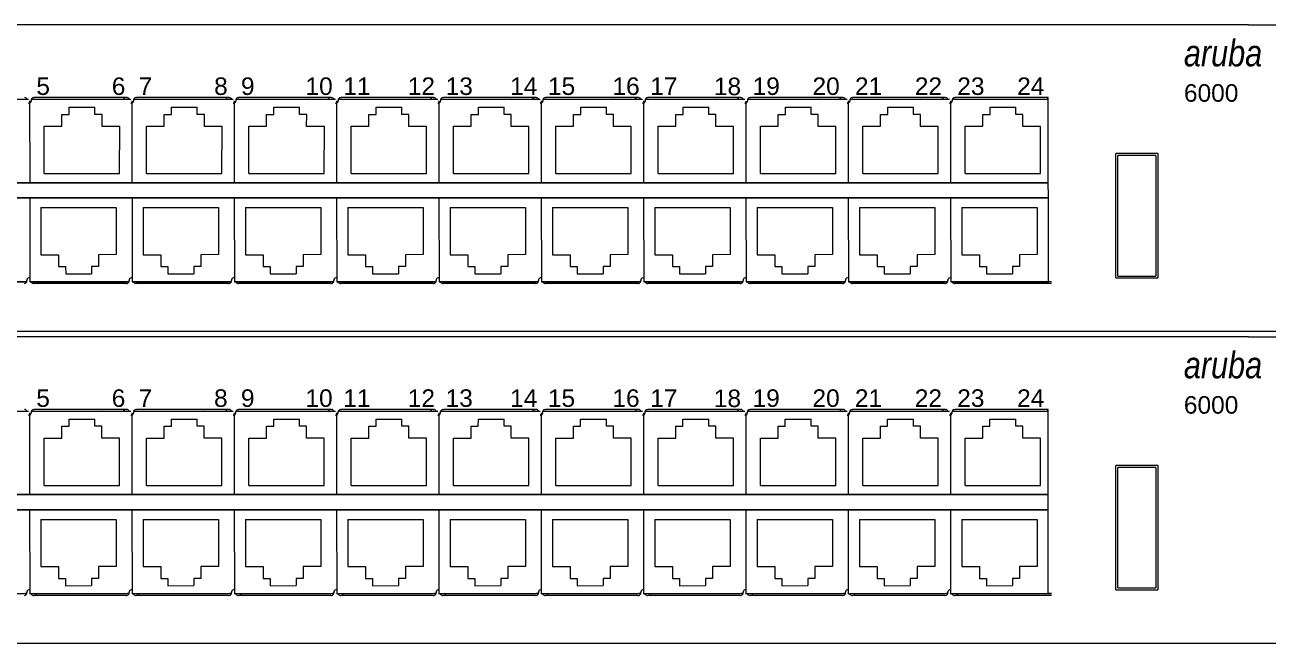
# Model space of a CAD drawing. Header units: millimetres. Extents: x 11355 to 11505, y 8083 to 8171.
# Drawn here: x 11494.11 to 11501.09, y 8148.39 to 8151.86 of the extents above; entities that cross this region are included whole.
import ezdxf

# ---------------------------------------------------------------- set-up
doc = ezdxf.new("R2010")
doc.units = ezdxf.units.MM
doc.layers.add('Servidor - Dell Power Edge R730', color=7, linetype='Continuous')
doc.layers.add('SW - Aruba Serie 6000', color=7, linetype='Continuous')
doc.styles.get("Standard").update_dxf_attribs({"font": 'arial.ttf'})

# ---------------------------------------------------------------- blocks, each defined once
blk = doc.blocks.new('SW - Aruba Serie 6000')
at = {"layer": 'SW - Aruba Serie 6000', "color": 7, "linetype": 'Continuous', "lineweight": 0}
for p, q in [((2358.331778063756, 1418.398778942278), (2340.984596641257, 1418.398778942278)), ((2358.331778063756, 1418.398778942278), (2359.099532405264, 1418.398778942278)), ((2350.933122151759, 1417.981270908713), (2351.481460816249, 1417.98067541189)), ((2351.487471428575, 1417.972294919949), (2351.487881766313, 1417.512293197075)), ((2351.495785793679, 1417.974480865267), (2351.495785793679, 1417.970543694267)), ((2351.497180561877, 1417.981270908713), (2351.507616638291, 1417.981270908713)), ((2351.507616638291, 1417.981270908713), (2352.055955302781, 1417.98067541189)), ((2351.510058948623, 1417.990229549267), (2351.513674635657, 1417.990229549267)), ((2352.030910110369, 1417.990229549267), (2351.513674635657, 1417.990229549267)), ((2351.894375574163, 1417.981270908713), (2351.89406799038, 1417.980851221812)), ((2351.894375574163, 1417.981270908713), (2352.022516974134, 1417.981270908713)), ((2352.030910110369, 1417.990229549267), (2352.031076502405, 1417.990229549267)), ((2352.031076502405, 1417.990229549267), (2352.03459739285, 1417.990229549267)), ((2352.061965915099, 1417.972294919949), (2352.062376252837, 1417.512293197075)), ((2352.070280280211, 1417.974480865267), (2352.070280280211, 1417.970543694267)), ((2352.071675048401, 1417.981270908713), (2352.082111124815, 1417.981270908713)), ((2352.082111124815, 1417.981270908713), (2352.630449789304, 1417.98067541189)), ((2352.084553435155, 1417.990229549267), (2352.088169122181, 1417.990229549267)), ((2352.605404596893, 1417.990229549267), (2352.088169122181, 1417.990229549267)), ((2352.468870060695, 1417.981270908713), (2352.468562476912, 1417.980851221812)), ((2352.468870060695, 1417.981270908713), (2352.597011460666, 1417.981270908713)), ((2352.605404596893, 1417.990229549267), (2352.605570988928, 1417.990229549267)), ((2352.605570988928, 1417.990229549267), (2352.609091879374, 1417.990229549267)), ((2352.636460401631, 1417.972294919949), (2352.636870739368, 1417.512293197075)), ((2352.644774766734, 1417.974480865267), (2352.644774766734, 1417.970543694267)), ((2352.646169534932, 1417.981270908713), (2352.656605611347, 1417.981270908713)), ((2352.656605611347, 1417.981270908713), (2353.204944275836, 1417.98067541189)), ((2352.659047921678, 1417.990229549267), (2352.662663608713, 1417.990229549267)), ((2353.179899083425, 1417.990229549267), (2352.662663608713, 1417.990229549267)), ((2353.043364547219, 1417.981270908713), (2353.043056963436, 1417.980851221812)), ((2353.043364547219, 1417.981270908713), (2353.171505947189, 1417.981270908713)), ((2353.179899083425, 1417.990229549267), (2353.18006547546, 1417.990229549267)), ((2353.18006547546, 1417.990229549267), (2353.183586365898, 1417.990229549267)), ((2353.210954888154, 1417.972294919949), (2353.211365225892, 1417.512293197075)), ((2353.219269253266, 1417.974480865267), (2353.219269253266, 1417.970543694267)), ((2353.220664021456, 1417.981270908713), (2353.23110009787, 1417.981270908713)), ((2353.23110009787, 1417.981270908713), (2353.77943876236, 1417.98067541189)), ((2353.23354240821, 1417.990229549267), (2353.237158095237, 1417.990229549267)), ((2353.754393569948, 1417.990229549267), (2353.237158095237, 1417.990229549267)), ((2353.617859033743, 1417.981270908713), (2353.617551449967, 1417.980851221812)), ((2353.617859033743, 1417.981270908713), (2353.746000433721, 1417.981270908713)), ((2353.754393569948, 1417.990229549267), (2353.754559961984, 1417.990229549267)), ((2353.754559961984, 1417.990229549267), (2353.758080852429, 1417.990229549267)), ((2353.785449374673, 1417.972294919949), (2353.785859712417, 1417.512293197075)), ((2353.79376373979, 1417.974480865267), (2353.79376373979, 1417.970543694267)), ((2353.79515850798, 1417.981270908713), (2353.805594584402, 1417.981270908713)), ((2353.805594584402, 1417.981270908713), (2354.353933248892, 1417.98067541189)), ((2353.808036894734, 1417.990229549267), (2353.811652581761, 1417.990229549267)), ((2354.32888805648, 1417.990229549267), (2353.811652581761, 1417.990229549267)), ((2354.192353520275, 1417.981270908713), (2354.192045936491, 1417.980851221812)), ((2354.192353520275, 1417.981270908713), (2354.320494920245, 1417.981270908713)), ((2354.32888805648, 1417.990229549267), (2354.329054448516, 1417.990229549267)), ((2354.329054448516, 1417.990229549267), (2354.332575338953, 1417.990229549267)), ((2354.35994386121, 1417.972294919949), (2354.360354198947, 1417.512293197075)), ((2354.368258226322, 1417.974480865267), (2354.368258226322, 1417.970543694267)), ((2354.369652994511, 1417.981270908713), (2354.380089070926, 1417.981270908713)), ((2354.380089070926, 1417.981270908713), (2354.928427735415, 1417.98067541189)), ((2354.382531381266, 1417.990229549267), (2354.386147068292, 1417.990229549267)), ((2354.903382543004, 1417.990229549267), (2354.386147068292, 1417.990229549267)), ((2354.766848006798, 1417.981270908713), (2354.766540423023, 1417.980851221812)), ((2354.766848006798, 1417.981270908713), (2354.894989406777, 1417.981270908713)), ((2354.903382543004, 1417.990229549267), (2354.903548935039, 1417.990229549267)), ((2354.903548935039, 1417.990229549267), (2354.907069825485, 1417.990229549267)), ((2354.934438347729, 1417.972294919949), (2354.934848685472, 1417.512293197075)), ((2354.942752712846, 1417.974480865267), (2354.942752712846, 1417.970543694267)), ((2354.944147481036, 1417.981270908713), (2354.954583557457, 1417.981270908713)), ((2354.954583557457, 1417.981270908713), (2355.50292222194, 1417.98067541189)), ((2354.95702586779, 1417.990229549267), (2354.960641554816, 1417.990229549267)), ((2355.477877029527, 1417.990229549267), (2354.960641554816, 1417.990229549267)), ((2355.34134249333, 1417.981270908713), (2355.341034909547, 1417.980851221812)), ((2355.34134249333, 1417.981270908713), (2355.469483893301, 1417.981270908713)), ((2355.477877029527, 1417.990229549267), (2355.478043421571, 1417.990229549267)), ((2355.478043421571, 1417.990229549267), (2355.481564312009, 1417.990229549267)), ((2355.508933890937, 1417.971110357353), (2355.509343172003, 1417.512293197075)), ((2355.517247199369, 1417.974480865267), (2355.517247199369, 1417.970543694267)), ((2355.518641967567, 1417.981270908713), (2355.529078043981, 1417.981270908713)), ((2355.529078043981, 1417.981270908713), (2356.077416708471, 1417.98067541189)), ((2355.531520354321, 1417.990229549267), (2355.535136041348, 1417.990229549267)), ((2356.052371516059, 1417.990229549267), (2355.535136041348, 1417.990229549267)), ((2355.915836979854, 1417.981270908713), (2355.915529396071, 1417.980851221812)), ((2355.915836979854, 1417.981270908713), (2356.043978379824, 1417.981270908713)), ((2356.052371516059, 1417.990229549267), (2356.052537908095, 1417.990229549267)), ((2356.052537908095, 1417.990229549267), (2356.056058798541, 1417.990229549267)), ((2356.083427320784, 1417.972294919949), (2356.083837658528, 1417.512293197075)), ((2356.091741685901, 1417.974480865267), (2356.091741685901, 1417.970543694267)), ((2356.093136454091, 1417.981270908713), (2356.103572530505, 1417.981270908713)), ((2356.103572530505, 1417.981270908713), (2356.651911194995, 1417.98067541189)), ((2356.106014840845, 1417.990229549267), (2356.109630527872, 1417.990229549267)), ((2356.626866002583, 1417.990229549267), (2356.109630527872, 1417.990229549267)), ((2356.490331466386, 1417.981270908713), (2356.490023882603, 1417.980851221812)), ((2356.490331466386, 1417.981270908713), (2356.618472866356, 1417.981270908713)), ((2356.626866002583, 1417.990229549267), (2356.627032394619, 1417.990229549267)), ((2356.627032394619, 1417.990229549267), (2356.630553285064, 1417.990229549267)), ((2356.657921807321, 1417.972294919949), (2356.658332145058, 1417.512293197075)), ((2356.666236172425, 1417.974480865267), (2356.666236172425, 1417.970543694267)), ((2356.667630940623, 1417.981270908713), (2356.678067017037, 1417.981270908713)), ((2356.678067017037, 1417.981270908713), (2357.206253507798, 1417.980697297189)), ((2356.680509327369, 1417.990229549267), (2356.684125014403, 1417.990229549267)), ((2357.206245004694, 1417.990229549267), (2356.684125014403, 1417.990229549267)), ((2357.202307153597, 1417.990229549267), (2357.202307153597, 1417.980701582935)), ((2357.207167387511, 1416.956208921705), (2357.206245004694, 1417.990229549267)), ((2351.485080927474, 1417.958732181267), (2351.481441242115, 1417.958732181267)), ((2351.66926716929, 1417.829081109992), (2351.669326945121, 1417.896091727954)), ((2351.669326945121, 1417.896091727954), (2351.70920255244, 1417.896048422963)), ((2351.70920255244, 1417.896048422963), (2351.709238235304, 1417.936050060952)), ((2351.709238235304, 1417.936050060952), (2351.854253419307, 1417.935892574191)), ((2351.854217736435, 1417.895890936202), (2351.854253419307, 1417.935892574191)), ((2351.894093343746, 1417.895847631218), (2351.854217736435, 1417.895890936202)), ((2351.894033567915, 1417.828837013257), (2351.894093343746, 1417.895847631218)), ((2352.059575413999, 1417.958732181267), (2352.055935728647, 1417.958732181267)), ((2352.243761655822, 1417.829081109992), (2352.243821431653, 1417.896091727954)), ((2352.243821431653, 1417.896091727954), (2352.283697038964, 1417.896048422963)), ((2352.283697038964, 1417.896048422963), (2352.283732721836, 1417.936050060952)), ((2352.283732721836, 1417.936050060952), (2352.428747905831, 1417.935892574191)), ((2352.428712222959, 1417.895890936202), (2352.428747905831, 1417.935892574191)), ((2352.468587830269, 1417.895847631218), (2352.428712222959, 1417.895890936202)), ((2352.468528054439, 1417.828837013257), (2352.468587830269, 1417.895847631218)), ((2352.63406990053, 1417.958732181267), (2352.630430215171, 1417.958732181267)), ((2352.818256142346, 1417.829081109992), (2352.818315918177, 1417.896091727954)), ((2352.818315918177, 1417.896091727954), (2352.858191525495, 1417.896048422963)), ((2352.858191525495, 1417.896048422963), (2352.858227208359, 1417.936050060952)), ((2352.858227208359, 1417.936050060952), (2353.003242392355, 1417.935892574191)), ((2353.00320670949, 1417.895890936202), (2353.003242392355, 1417.935892574191)), ((2353.043082316801, 1417.895847631218), (2353.00320670949, 1417.895890936202)), ((2353.04302254097, 1417.828837013257), (2353.043082316801, 1417.895847631218)), ((2353.208564387054, 1417.958732181267), (2353.204924701702, 1417.958732181267)), ((2353.392750628877, 1417.829081109992), (2353.392810404709, 1417.896091727954)), ((2353.392810404709, 1417.896091727954), (2353.432686012019, 1417.896048422963)), ((2353.432686012019, 1417.896048422963), (2353.432721694891, 1417.936050060952)), ((2353.432721694891, 1417.936050060952), (2353.577736878886, 1417.935892574191)), ((2353.577701196014, 1417.895890936202), (2353.577736878886, 1417.935892574191)), ((2353.617576803325, 1417.895847631218), (2353.577701196014, 1417.895890936202)), ((2353.617517027494, 1417.828837013257), (2353.617576803325, 1417.895847631218)), ((2353.783058873586, 1417.958732181267), (2353.779419188226, 1417.958732181267)), ((2353.967245115402, 1417.829081109992), (2353.967304891232, 1417.896091727954)), ((2353.967304891232, 1417.896091727954), (2354.007180498543, 1417.896048422963)), ((2354.007180498543, 1417.896048422963), (2354.007216181415, 1417.936050060952)), ((2354.007216181415, 1417.936050060952), (2354.15223136541, 1417.935892574191)), ((2354.152195682546, 1417.895890936202), (2354.15223136541, 1417.935892574191)), ((2354.192071289857, 1417.895847631218), (2354.152195682546, 1417.895890936202)), ((2354.192011514026, 1417.828837013257), (2354.192071289857, 1417.895847631218)), ((2354.35755336011, 1417.958732181267), (2354.35391367475, 1417.958732181267)), ((2354.541739601933, 1417.829081109992), (2354.541799377764, 1417.896091727954)), ((2354.541799377764, 1417.896091727954), (2354.581674985075, 1417.896048422963)), ((2354.581674985075, 1417.896048422963), (2354.581710667947, 1417.936050060952)), ((2354.581710667947, 1417.936050060952), (2354.726725851942, 1417.935892574191)), ((2354.72669016907, 1417.895890936202), (2354.726725851942, 1417.935892574191)), ((2354.766565776381, 1417.895847631218), (2354.72669016907, 1417.895890936202)), ((2354.76650600055, 1417.828837013257), (2354.766565776381, 1417.895847631218)), ((2354.932047846633, 1417.958732181267), (2354.928408161282, 1417.958732181267)), ((2355.116234088457, 1417.829081109992), (2355.116293864288, 1417.896091727954)), ((2355.116293864288, 1417.896091727954), (2355.156169471598, 1417.896048422963)), ((2355.156169471598, 1417.896048422963), (2355.156205154471, 1417.936050060952)), ((2355.156205154471, 1417.936050060952), (2355.301220338466, 1417.935892574191)), ((2355.301184655601, 1417.895890936202), (2355.301220338466, 1417.935892574191)), ((2355.341060262912, 1417.895847631218), (2355.301184655601, 1417.895890936202)), ((2355.341000487081, 1417.828837013257), (2355.341060262912, 1417.895847631218)), ((2355.506542333165, 1417.958732181267), (2355.502902647806, 1417.958732181267)), ((2355.690728574981, 1417.829081109992), (2355.69078835082, 1417.896091727954)), ((2355.69078835082, 1417.896091727954), (2355.73066395813, 1417.896048422963)), ((2355.73066395813, 1417.896048422963), (2355.730699641003, 1417.936050060952)), ((2355.730699641003, 1417.936050060952), (2355.875714824997, 1417.935892574191)), ((2355.875679142126, 1417.895890936202), (2355.875714824997, 1417.935892574191)), ((2355.915554749436, 1417.895847631218), (2355.875679142126, 1417.895890936202)), ((2355.915494973605, 1417.828837013257), (2355.915554749436, 1417.895847631218)), ((2356.081036819689, 1417.958732181267), (2356.077397134337, 1417.958732181267)), ((2356.265223061512, 1417.829081109992), (2356.265282837343, 1417.896091727954)), ((2356.265282837343, 1417.896091727954), (2356.305158444654, 1417.896048422963)), ((2356.305158444654, 1417.896048422963), (2356.305194127526, 1417.936050060952)), ((2356.305194127526, 1417.936050060952), (2356.450209311522, 1417.935892574191)), ((2356.450173628649, 1417.895890936202), (2356.450209311522, 1417.935892574191)), ((2356.490049235968, 1417.895847631218), (2356.450173628649, 1417.895890936202)), ((2356.489989460137, 1417.828837013257), (2356.490049235968, 1417.895847631218)), ((2356.65553130622, 1417.958732181267), (2356.651891620861, 1417.958732181267)), ((2356.839717548036, 1417.829081109992), (2356.839777323867, 1417.896091727954)), ((2356.839777323867, 1417.896091727954), (2356.879652931186, 1417.896048422963)), ((2356.879652931186, 1417.896048422963), (2356.87968861405, 1417.936050060952)), ((2356.87968861405, 1417.936050060952), (2357.024703798053, 1417.935892574191)), ((2357.024668115181, 1417.895890936202), (2357.024703798053, 1417.935892574191)), ((2357.064543722492, 1417.895847631218), (2357.024668115181, 1417.895890936202)), ((2357.064483946661, 1417.828837013257), (2357.064543722492, 1417.895847631218)), ((2351.56977886716, 1417.564178046099), (2351.570015266168, 1417.829188897741)), ((2351.570015266168, 1417.829188897741), (2351.66926716929, 1417.829081109992)), ((2351.993285471037, 1417.828729225499), (2351.894033567915, 1417.828837013257)), ((2351.993049072023, 1417.563718373857), (2351.993285471037, 1417.828729225499)), ((2352.144273353684, 1417.564178046099), (2352.144509752699, 1417.829188897741)), ((2352.144509752699, 1417.829188897741), (2352.243761655822, 1417.829081109992)), ((2352.567779957561, 1417.828729225499), (2352.468528054439, 1417.828837013257)), ((2352.567543558546, 1417.563718373857), (2352.567779957561, 1417.828729225499)), ((2352.718767840208, 1417.564178046099), (2352.719004239223, 1417.829188897741)), ((2352.719004239223, 1417.829188897741), (2352.818256142346, 1417.829081109992)), ((2353.142274444093, 1417.828729225499), (2353.04302254097, 1417.828837013257)), ((2353.142038045078, 1417.563718373857), (2353.142274444093, 1417.828729225499)), ((2353.29326232674, 1417.564178046099), (2353.293498725755, 1417.829188897741)), ((2353.293498725755, 1417.829188897741), (2353.392750628877, 1417.829081109992)), ((2353.716768930617, 1417.828729225499), (2353.617517027494, 1417.828837013257)), ((2353.716532531602, 1417.563718373857), (2353.716768930617, 1417.828729225499)), ((2353.867756813263, 1417.564178046099), (2353.867993212279, 1417.829188897741)), ((2353.867993212279, 1417.829188897741), (2353.967245115402, 1417.829081109992)), ((2354.291263417148, 1417.828729225499), (2354.192011514026, 1417.828837013257)), ((2354.291027018133, 1417.563718373857), (2354.291263417148, 1417.828729225499)), ((2354.442251299795, 1417.564178046099), (2354.44248769881, 1417.829188897741)), ((2354.44248769881, 1417.829188897741), (2354.541739601933, 1417.829081109992)), ((2354.865757903672, 1417.828729225499), (2354.76650600055, 1417.828837013257)), ((2354.865521504657, 1417.563718373857), (2354.865757903672, 1417.828729225499)), ((2355.016745786319, 1417.564178046099), (2355.016982185334, 1417.829188897741)), ((2355.016982185334, 1417.829188897741), (2355.116234088457, 1417.829081109992)), ((2355.440252390204, 1417.828729225499), (2355.341000487081, 1417.828837013257)), ((2355.440015991189, 1417.563718373857), (2355.440252390204, 1417.828729225499)), ((2355.591240272851, 1417.564178046099), (2355.591476671866, 1417.829188897741)), ((2355.591476671866, 1417.829188897741), (2355.690728574981, 1417.829081109992)), ((2356.014746876728, 1417.828729225499), (2355.915494973605, 1417.828837013257)), ((2356.014510477713, 1417.563718373857), (2356.014746876728, 1417.828729225499)), ((2356.165734759375, 1417.564178046099), (2356.16597115839, 1417.829188897741)), ((2356.16597115839, 1417.829188897741), (2356.265223061512, 1417.829081109992)), ((2356.589241363252, 1417.828729225499), (2356.489989460137, 1417.828837013257)), ((2356.589004964244, 1417.563718373857), (2356.589241363252, 1417.828729225499)), ((2356.740229245906, 1417.564178046099), (2356.740465644913, 1417.829188897741)), ((2356.740465644913, 1417.829188897741), (2356.839717548036, 1417.829081109992)), ((2357.163735849783, 1417.828729225499), (2357.064483946661, 1417.828837013257)), ((2357.163499450769, 1417.563718373857), (2357.163735849783, 1417.828729225499)), ((2357.5860016936, 1416.977342193192), (2357.5860016936, 1417.675679011921)), ((2357.8222319536, 1417.675679011921), (2357.5860016936, 1417.675679011921)), ((2357.8222319536, 1417.675512619885), (2357.5860016936, 1417.675512619885)), ((2357.8104204406, 1417.664974145717), (2357.5978132066, 1417.664974145717)), ((2357.5978132066, 1416.988047059405), (2357.5978132066, 1417.664974145717)), ((2357.8104204406, 1417.664974145717), (2357.8104204406, 1416.988047059405)), ((2357.8222319536, 1417.675679011921), (2357.8222319536, 1416.977342193192)), ((2351.56977886716, 1417.564178046099), (2351.993049072023, 1417.563718373857)), ((2352.144273353684, 1417.564178046099), (2352.567543558546, 1417.563718373857)), ((2352.718767840208, 1417.564178046099), (2353.142038045078, 1417.563718373857)), ((2353.29326232674, 1417.564178046099), (2353.716532531602, 1417.563718373857)), ((2353.867756813263, 1417.564178046099), (2354.291027018133, 1417.563718373857)), ((2354.442251299795, 1417.564178046099), (2354.865521504657, 1417.563718373857)), ((2355.016745786319, 1417.564178046099), (2355.440015991189, 1417.563718373857)), ((2355.591240272851, 1417.564178046099), (2356.014510477713, 1417.563718373857)), ((2356.165734759375, 1417.564178046099), (2356.589004964244, 1417.563718373857)), ((2356.740229245906, 1417.564178046099), (2357.163499450769, 1417.563718373857)), ((2351.487957208276, 1417.427720344275), (2351.488378344275, 1416.955613424883)), ((2352.0624516948, 1417.427720344275), (2352.062872830799, 1416.955613424883)), ((2352.636946181331, 1417.427720344275), (2352.637367317331, 1416.955613424883)), ((2353.211440667855, 1417.427720344275), (2353.211861803854, 1416.955613424883)), ((2353.785935154381, 1417.427720344275), (2353.786356290386, 1416.955613424883)), ((2354.360429640911, 1417.427720344275), (2354.36085077691, 1416.955613424883)), ((2354.934924127437, 1417.427720344275), (2354.935345263442, 1416.955613424883)), ((2355.509418613966, 1417.427720344275), (2355.509839749966, 1416.955613424883)), ((2356.083913100492, 1417.427720344275), (2356.084334236497, 1416.955613424883)), ((2356.658407587022, 1417.427720344275), (2356.658828723021, 1416.955613424883)), ((2351.550540573145, 1417.372706287497), (2351.973810778007, 1417.373165959739)), ((2351.550540573145, 1417.372706287497), (2351.55077697216, 1417.107695435854)), ((2351.973810778007, 1417.373165959739), (2351.974047177022, 1417.108155108096)), ((2352.125035059669, 1417.372706287497), (2352.548305264539, 1417.373165959739)), ((2352.125035059669, 1417.372706287497), (2352.125271458684, 1417.107695435854)), ((2352.548305264539, 1417.373165959739), (2352.548541663546, 1417.108155108096)), ((2352.6995295462, 1417.372706287497), (2353.122799751062, 1417.373165959739)), ((2352.6995295462, 1417.372706287497), (2352.699765945208, 1417.107695435854)), ((2353.122799751062, 1417.373165959739), (2353.123036150077, 1417.108155108096)), ((2353.274024032724, 1417.372706287497), (2353.697294237586, 1417.373165959739)), ((2353.274024032724, 1417.372706287497), (2353.274260431739, 1417.107695435854)), ((2353.697294237586, 1417.373165959739), (2353.697530636601, 1417.108155108096)), ((2353.848518519248, 1417.372706287497), (2354.271788724118, 1417.373165959739)), ((2353.848518519248, 1417.372706287497), (2353.848754918263, 1417.107695435854)), ((2354.271788724118, 1417.373165959739), (2354.272025123133, 1417.108155108096)), ((2354.423013005779, 1417.372706287497), (2354.846283210642, 1417.373165959739)), ((2354.423013005779, 1417.372706287497), (2354.423249404795, 1417.107695435854)), ((2354.846283210642, 1417.373165959739), (2354.846519609657, 1417.108155108096)), ((2354.997507492304, 1417.372706287497), (2355.420777697173, 1417.373165959739)), ((2354.997507492304, 1417.372706287497), (2354.997743891318, 1417.107695435854)), ((2355.420777697173, 1417.373165959739), (2355.421014096189, 1417.108155108096)), ((2355.572001978835, 1417.372706287497), (2355.995272183697, 1417.373165959739)), ((2355.572001978835, 1417.372706287497), (2355.57223837785, 1417.107695435854)), ((2355.995272183697, 1417.373165959739), (2355.995508582712, 1417.108155108096)), ((2356.146496465359, 1417.372706287497), (2356.569766670229, 1417.373165959739)), ((2356.146496465359, 1417.372706287497), (2356.146732864374, 1417.107695435854)), ((2356.569766670229, 1417.373165959739), (2356.570003069244, 1417.108155108096)), ((2356.720990951891, 1417.372706287497), (2357.144261156753, 1417.373165959739)), ((2356.720990951891, 1417.372706287497), (2356.721227350906, 1417.107695435854)), ((2357.144261156753, 1417.373165959739), (2357.144497555768, 1417.108155108096)), ((2351.55077697216, 1417.107695435854), (2351.650028875275, 1417.107803223603)), ((2351.650028875275, 1417.107803223603), (2351.650088651113, 1417.040792605641)), ((2351.974047177022, 1417.108155108096), (2351.874795273899, 1417.108047320339)), ((2351.874795273899, 1417.108047320339), (2351.87485504973, 1417.041036702377)), ((2352.125271458684, 1417.107695435854), (2352.224523361806, 1417.107803223603)), ((2352.224523361806, 1417.107803223603), (2352.224583137637, 1417.040792605641)), ((2352.548541663546, 1417.108155108096), (2352.449289760431, 1417.108047320339)), ((2352.449289760431, 1417.108047320339), (2352.449349536262, 1417.041036702377)), ((2352.699765945208, 1417.107695435854), (2352.79901784833, 1417.107803223603)), ((2352.79901784833, 1417.107803223603), (2352.799077624161, 1417.040792605641)), ((2353.123036150077, 1417.108155108096), (2353.023784246955, 1417.108047320339)), ((2353.023784246955, 1417.108047320339), (2353.023844022785, 1417.041036702377)), ((2353.274260431739, 1417.107695435854), (2353.373512334862, 1417.107803223603)), ((2353.373512334862, 1417.107803223603), (2353.373572110693, 1417.040792605641)), ((2353.697530636601, 1417.108155108096), (2353.598278733478, 1417.108047320339)), ((2353.598278733478, 1417.108047320339), (2353.598338509317, 1417.041036702377)), ((2353.848754918263, 1417.107695435854), (2353.948006821386, 1417.107803223603)), ((2353.948006821386, 1417.107803223603), (2353.948066597217, 1417.040792605641)), ((2354.272025123133, 1417.108155108096), (2354.17277322001, 1417.108047320339)), ((2354.17277322001, 1417.108047320339), (2354.172832995841, 1417.041036702377)), ((2354.423249404795, 1417.107695435854), (2354.522501307918, 1417.107803223603)), ((2354.522501307918, 1417.107803223603), (2354.522561083748, 1417.040792605641)), ((2354.846519609657, 1417.108155108096), (2354.747267706534, 1417.108047320339)), ((2354.747267706534, 1417.108047320339), (2354.747327482365, 1417.041036702377)), ((2354.997743891318, 1417.107695435854), (2355.096995794441, 1417.107803223603)), ((2355.096995794441, 1417.107803223603), (2355.097055570272, 1417.040792605641)), ((2355.421014096189, 1417.108155108096), (2355.321762193066, 1417.108047320339)), ((2355.321762193066, 1417.108047320339), (2355.321821968897, 1417.041036702377)), ((2355.57223837785, 1417.107695435854), (2355.671490280973, 1417.107803223603)), ((2355.671490280973, 1417.107803223603), (2355.671550056804, 1417.040792605641)), ((2355.995508582712, 1417.108155108096), (2355.896256679589, 1417.108047320339)), ((2355.896256679589, 1417.108047320339), (2355.896316455421, 1417.041036702377)), ((2356.146732864374, 1417.107695435854), (2356.245984767497, 1417.107803223603)), ((2356.245984767497, 1417.107803223603), (2356.246044543328, 1417.040792605641)), ((2356.570003069244, 1417.108155108096), (2356.470751166121, 1417.108047320339)), ((2356.470751166121, 1417.108047320339), (2356.470810941952, 1417.041036702377)), ((2356.721227350906, 1417.107695435854), (2356.820479254029, 1417.107803223603)), ((2356.820479254029, 1417.107803223603), (2356.820539029859, 1417.040792605641)), ((2357.144497555768, 1417.108155108096), (2357.045245652645, 1417.108047320339)), ((2357.045245652645, 1417.108047320339), (2357.045305428476, 1417.041036702377)), ((2351.650088651113, 1417.040792605641), (2351.689964258424, 1417.040835910625)), ((2351.689964258424, 1417.040835910625), (2351.689999941289, 1417.000834272643)), ((2351.689999941289, 1417.000834272643), (2351.835015125292, 1417.000991759405)), ((2351.87485504973, 1417.041036702377), (2351.834979442419, 1417.040993397394)), ((2351.834979442419, 1417.040993397394), (2351.835015125292, 1417.000991759405)), ((2352.224583137637, 1417.040792605641), (2352.264458744948, 1417.040835910625)), ((2352.264458744948, 1417.040835910625), (2352.26449442782, 1417.000834272643)), ((2352.26449442782, 1417.000834272643), (2352.409509611815, 1417.000991759405)), ((2352.449349536262, 1417.041036702377), (2352.409473928943, 1417.040993397394)), ((2352.409473928943, 1417.040993397394), (2352.409509611815, 1417.000991759405)), ((2352.799077624161, 1417.040792605641), (2352.83895323148, 1417.040835910625)), ((2352.83895323148, 1417.040835910625), (2352.838988914344, 1417.000834272643)), ((2352.838988914344, 1417.000834272643), (2352.984004098347, 1417.000991759405)), ((2353.023844022785, 1417.041036702377), (2352.983968415475, 1417.040993397394)), ((2352.983968415475, 1417.040993397394), (2352.984004098347, 1417.000991759405)), ((2353.373572110693, 1417.040792605641), (2353.413447718004, 1417.040835910625)), ((2353.413447718004, 1417.040835910625), (2353.413483400876, 1417.000834272643)), ((2353.413483400876, 1417.000834272643), (2353.558498584871, 1417.000991759405)), ((2353.598338509317, 1417.041036702377), (2353.558462901999, 1417.040993397394)), ((2353.558462901999, 1417.040993397394), (2353.558498584871, 1417.000991759405)), ((2353.948066597217, 1417.040792605641), (2353.987942204535, 1417.040835910625)), ((2353.987942204535, 1417.040835910625), (2353.9879778874, 1417.000834272643)), ((2353.9879778874, 1417.000834272643), (2354.132993071403, 1417.000991759405)), ((2354.172832995841, 1417.041036702377), (2354.13295738853, 1417.040993397394)), ((2354.13295738853, 1417.040993397394), (2354.132993071403, 1417.000991759405)), ((2354.522561083748, 1417.040792605641), (2354.562436691059, 1417.040835910625)), ((2354.562436691059, 1417.040835910625), (2354.562472373931, 1417.000834272643)), ((2354.562472373931, 1417.000834272643), (2354.707487557926, 1417.000991759405)), ((2354.747327482365, 1417.041036702377), (2354.707451875054, 1417.040993397394)), ((2354.707451875054, 1417.040993397394), (2354.707487557926, 1417.000991759405)), ((2355.097055570272, 1417.040792605641), (2355.136931177583, 1417.040835910625)), ((2355.136931177583, 1417.040835910625), (2355.136966860455, 1417.000834272643)), ((2355.136966860455, 1417.000834272643), (2355.28198204445, 1417.000991759405)), ((2355.321821968897, 1417.041036702377), (2355.281946361586, 1417.040993397394)), ((2355.281946361586, 1417.040993397394), (2355.28198204445, 1417.000991759405)), ((2355.671550056804, 1417.040792605641), (2355.711425664115, 1417.040835910625)), ((2355.711425664115, 1417.040835910625), (2355.711461346987, 1417.000834272643)), ((2355.711461346987, 1417.000834272643), (2355.856476530982, 1417.000991759405)), ((2355.896316455421, 1417.041036702377), (2355.85644084811, 1417.040993397394)), ((2355.85644084811, 1417.040993397394), (2355.856476530982, 1417.000991759405)), ((2356.246044543328, 1417.040792605641), (2356.285920150639, 1417.040835910625)), ((2356.285920150639, 1417.040835910625), (2356.28595583351, 1417.000834272643)), ((2356.28595583351, 1417.000834272643), (2356.430971017506, 1417.000991759405)), ((2356.470810941952, 1417.041036702377), (2356.430935334642, 1417.040993397394)), ((2356.430935334642, 1417.040993397394), (2356.430971017506, 1417.000991759405)), ((2356.820539029859, 1417.040792605641), (2356.86041463717, 1417.040835910625)), ((2356.86041463717, 1417.040835910625), (2356.860450320042, 1417.000834272643)), ((2356.860450320042, 1417.000834272643), (2357.005465504038, 1417.000991759405)), ((2357.045305428476, 1417.041036702377), (2357.005429821165, 1417.040993397394)), ((2357.005429821165, 1417.040993397394), (2357.005465504038, 1417.000991759405)), ((2357.5978132066, 1416.988047059405), (2357.8104204406, 1416.988047059405)), ((2357.5978132066, 1416.987880667369), (2357.5978132066, 1416.988047059405)), ((2357.5978132066, 1416.987880667369), (2357.8104204406, 1416.987880667369)), ((2357.8104204406, 1416.987880667369), (2357.8104204406, 1416.988047059405)), ((2350.913883857751, 1416.955613424883), (2351.462222522233, 1416.956208921705)), ((2351.471614920539, 1416.956015240704), (2351.101619408403, 1416.955613424883)), ((2351.471691415142, 1416.956208921705), (2351.462222522233, 1416.956208921705)), ((2351.472841914329, 1416.966340639328), (2351.472841914329, 1416.962403468328)), ((2351.488358238938, 1416.978152152328), (2351.483546780541, 1416.978152152328)), ((2351.488378344275, 1416.955613424883), (2352.036717008765, 1416.956208921705)), ((2351.676113894926, 1416.955613424883), (2351.488378344275, 1416.955613424883)), ((2351.50852480169, 1416.946654784328), (2351.512140489433, 1416.946654784328)), ((2351.512306881469, 1416.946654784328), (2351.512140489433, 1416.946654784328)), ((2352.029542356188, 1416.946654784328), (2351.512306881469, 1416.946654784328)), ((2352.046109407071, 1416.956015240704), (2351.676113894926, 1416.955613424883)), ((2352.029542356188, 1416.946654784328), (2352.033063245917, 1416.946654784328)), ((2352.046185901665, 1416.956208921705), (2352.036717008765, 1416.956208921705)), ((2352.047336400861, 1416.966340639328), (2352.047336400861, 1416.962403468328)), ((2352.062852725462, 1416.978152152328), (2352.058041267065, 1416.978152152328)), ((2352.062872830799, 1416.955613424883), (2352.611211495289, 1416.956208921705)), ((2352.250608381458, 1416.955613424883), (2352.062872830799, 1416.955613424883)), ((2352.083019288221, 1416.946654784328), (2352.086634975964, 1416.946654784328)), ((2352.086801368001, 1416.946654784328), (2352.086634975964, 1416.946654784328)), ((2352.604036842712, 1416.946654784328), (2352.086801368001, 1416.946654784328)), ((2352.620603893595, 1416.956015240704), (2352.250608381458, 1416.955613424883)), ((2352.604036842712, 1416.946654784328), (2352.60755773244, 1416.946654784328)), ((2352.620680388197, 1416.956208921705), (2352.611211495289, 1416.956208921705)), ((2352.621830887385, 1416.966340639328), (2352.621830887385, 1416.962403468328)), ((2352.637347211994, 1416.978152152328), (2352.632535753597, 1416.978152152328)), ((2352.637367317331, 1416.955613424883), (2353.185705981821, 1416.956208921705)), ((2352.825102867982, 1416.955613424883), (2352.637367317331, 1416.955613424883)), ((2352.657513774745, 1416.946654784328), (2352.661129462489, 1416.946654784328)), ((2352.661295854524, 1416.946654784328), (2352.661129462489, 1416.946654784328)), ((2353.178531329235, 1416.946654784328), (2352.661295854524, 1416.946654784328)), ((2353.195098380127, 1416.956015240704), (2352.825102867982, 1416.955613424883)), ((2353.178531329235, 1416.946654784328), (2353.182052218972, 1416.946654784328)), ((2353.195174874721, 1416.956208921705), (2353.185705981821, 1416.956208921705)), ((2353.196325373916, 1416.966340639328), (2353.196325373916, 1416.962403468328)), ((2353.211841698518, 1416.978152152328), (2353.207030240121, 1416.978152152328)), ((2353.211861803854, 1416.955613424883), (2353.760200468344, 1416.956208921705)), ((2353.399597354513, 1416.955613424883), (2353.211861803854, 1416.955613424883)), ((2353.232008261277, 1416.946654784328), (2353.23562394902, 1416.946654784328)), ((2353.235790341056, 1416.946654784328), (2353.23562394902, 1416.946654784328)), ((2353.753025815767, 1416.946654784328), (2353.235790341056, 1416.946654784328)), ((2353.76959286665, 1416.956015240704), (2353.399597354513, 1416.955613424883)), ((2353.753025815767, 1416.946654784328), (2353.756546705496, 1416.946654784328)), ((2353.769669361253, 1416.956208921705), (2353.760200468344, 1416.956208921705)), ((2353.77081986044, 1416.966340639328), (2353.77081986044, 1416.962403468328)), ((2353.78633618505, 1416.978152152328), (2353.781524726652, 1416.978152152328)), ((2353.786356290386, 1416.955613424883), (2354.334694954876, 1416.956208921705)), ((2353.974091841038, 1416.955613424883), (2353.786356290386, 1416.955613424883)), ((2353.806502747801, 1416.946654784328), (2353.810118435544, 1416.946654784328)), ((2353.81028482758, 1416.946654784328), (2353.810118435544, 1416.946654784328)), ((2354.327520302291, 1416.946654784328), (2353.81028482758, 1416.946654784328)), ((2354.344087353182, 1416.956015240704), (2353.974091841038, 1416.955613424883)), ((2354.327520302291, 1416.946654784328), (2354.33104119202, 1416.946654784328)), ((2354.344163847777, 1416.956208921705), (2354.334694954876, 1416.956208921705)), ((2354.345314346972, 1416.966340639328), (2354.345314346972, 1416.962403468328)), ((2354.360830671573, 1416.978152152328), (2354.356019213176, 1416.978152152328)), ((2354.36085077691, 1416.955613424883), (2354.9091894414, 1416.956208921705)), ((2354.548586327561, 1416.955613424883), (2354.36085077691, 1416.955613424883)), ((2354.380997234332, 1416.946654784328), (2354.384612922076, 1416.946654784328)), ((2354.384779314111, 1416.946654784328), (2354.384612922076, 1416.946654784328)), ((2354.902014788823, 1416.946654784328), (2354.384779314111, 1416.946654784328)), ((2354.918581839706, 1416.956015240704), (2354.548586327561, 1416.955613424883)), ((2354.902014788823, 1416.946654784328), (2354.905535678552, 1416.946654784328)), ((2354.9186583343, 1416.956208921705), (2354.9091894414, 1416.956208921705)), ((2354.919808833496, 1416.966340639328), (2354.919808833496, 1416.962403468328)), ((2354.935325158097, 1416.978152152328), (2354.930513699708, 1416.978152152328)), ((2354.935345263442, 1416.955613424883), (2355.483683927931, 1416.956208921705)), ((2355.123080814093, 1416.955613424883), (2354.935345263442, 1416.955613424883)), ((2354.955491720857, 1416.946654784328), (2354.9591074086, 1416.946654784328)), ((2354.959273800635, 1416.946654784328), (2354.9591074086, 1416.946654784328)), ((2355.476509275346, 1416.946654784328), (2354.959273800635, 1416.946654784328)), ((2355.493076326238, 1416.956015240704), (2355.123080814093, 1416.955613424883)), ((2355.476509275346, 1416.946654784328), (2355.480030165075, 1416.946654784328)), ((2355.493152820832, 1416.956208921705), (2355.483683927931, 1416.956208921705)), ((2355.49430332002, 1416.966340639328), (2355.49430332002, 1416.962403468328)), ((2355.509819644629, 1416.978152152328), (2355.505008186232, 1416.978152152328)), ((2355.509839749966, 1416.955613424883), (2356.058178414456, 1416.956208921705)), ((2355.697575300617, 1416.955613424883), (2355.509839749966, 1416.955613424883)), ((2355.529986207388, 1416.946654784328), (2355.533601895131, 1416.946654784328)), ((2355.533768287167, 1416.946654784328), (2355.533601895131, 1416.946654784328)), ((2356.051003761878, 1416.946654784328), (2355.533768287167, 1416.946654784328)), ((2356.067570812761, 1416.956015240704), (2355.697575300617, 1416.955613424883)), ((2356.051003761878, 1416.946654784328), (2356.054524651607, 1416.946654784328)), ((2356.067647307356, 1416.956208921705), (2356.058178414456, 1416.956208921705)), ((2356.068797806551, 1416.966340639328), (2356.068797806551, 1416.962403468328)), ((2356.084314131152, 1416.978152152328), (2356.079502672756, 1416.978152152328)), ((2356.084334236497, 1416.955613424883), (2356.632672900987, 1416.956208921705)), ((2356.272069787149, 1416.955613424883), (2356.084334236497, 1416.955613424883)), ((2356.104480693912, 1416.946654784328), (2356.108096381655, 1416.946654784328)), ((2356.108262773691, 1416.946654784328), (2356.108096381655, 1416.946654784328)), ((2356.625498248402, 1416.946654784328), (2356.108262773691, 1416.946654784328)), ((2356.642065299293, 1416.956015240704), (2356.272069787149, 1416.955613424883)), ((2356.625498248402, 1416.946654784328), (2356.629019138131, 1416.946654784328)), ((2356.642141793888, 1416.956208921705), (2356.632672900987, 1416.956208921705)), ((2356.643292293075, 1416.966340639328), (2356.643292293075, 1416.962403468328)), ((2356.658808617684, 1416.978152152328), (2356.653997159287, 1416.978152152328)), ((2356.658828723021, 1416.955613424883), (2357.207167387511, 1416.956208921705)), ((2356.846564273672, 1416.955613424883), (2356.658828723021, 1416.955613424883)), ((2356.678975180444, 1416.946654784328), (2356.682590868179, 1416.946654784328)), ((2356.682757260222, 1416.946654784328), (2356.682590868179, 1416.946654784328)), ((2357.225684413832, 1416.946654784328), (2356.682757260222, 1416.946654784328)), ((2357.225684413832, 1416.956025150068), (2356.846564273672, 1416.955613424883)), ((2357.225684413832, 1416.956208921705), (2357.207167387511, 1416.956208921705)), ((2357.5860016936, 1416.977342193192), (2357.8222319536, 1416.977342193192)), ((2340.21719791155, 1416.678590827069), (2359.099523410511, 1416.678146564499))]:
    blk.add_line(p, q, dxfattribs=at)
at = {"layer": 'SW - Aruba Serie 6000'}
for p, q in [((2350.339137659403, 1417.512293197075), (2357.206671340753, 1417.512293197075)), ((2350.339137659403, 1417.427720344275), (2357.206746782716, 1417.427720344275))]:
    blk.add_line(p, q, dxfattribs=at)
at = {"layer": 'SW - Aruba Serie 6000', "color": 7, "linetype": 'Continuous', "lineweight": 0}
for centre, radius, start, end in [((2351.45970461562, 1417.975893840566), 0.01434124051038975, 19.51404685118907, 88.40855393999277), ((2351.484934754363, 1417.969740461885), 0.01088072775685358, 251.275636945497, 4.233515393231367), ((2351.510834847432, 1417.975184068403), 0.01506547422122924, 92.9521409372903, 182.675336700337), ((2352.009241122211, 1417.9758962814), 0.0143387777180601, 19.62218123356884, 88.41158047498723), ((2352.034199102143, 1417.975893840566), 0.01434124051039595, 19.51404685118907, 88.40855393999277), ((2352.059429240895, 1417.969740461885), 0.01088072775685581, 251.275636945497, 4.233515393231367), ((2352.085329333963, 1417.975184068403), 0.01506547422122231, 92.9521409372903, 182.675336700337), ((2352.583735608735, 1417.9758962814), 0.01433877771805152, 19.62218123356884, 88.41158047498723), ((2352.608693588675, 1417.975893840566), 0.01434124051039621, 19.51404685118907, 88.40855393999277), ((2352.633923727419, 1417.969740461885), 0.01088072775684768, 251.275636944871, 4.233515393231367), ((2352.659823820487, 1417.975184068403), 0.01506547422122219, 92.9521409372903, 182.675336700337), ((2353.158230095259, 1417.9758962814), 0.01433877771805876, 19.62218123387994, 88.41158047498723), ((2353.183188075199, 1417.975893840566), 0.0143412405103893, 19.51404685118907, 88.40855393999277), ((2353.208418213942, 1417.969740461885), 0.01088072775684629, 251.275636944871, 4.233515393231367), ((2353.234318307019, 1417.975184068403), 0.01506547422123081, 92.9521409372903, 182.675336700337), ((2353.732724581791, 1417.9758962814), 0.01433877771807019, 19.62218123387994, 88.41158047498723), ((2353.75768256173, 1417.975893840566), 0.01434124051037261, 19.51404685087721, 88.40855393999277), ((2353.782912700474, 1417.969740461885), 0.01088072775684945, 251.275636944871, 4.233515393231367), ((2353.808812793543, 1417.975184068403), 0.01506547422122913, 92.9521409372903, 182.675336700337), ((2354.307219068314, 1417.9758962814), 0.014338777718061, 19.62218123387994, 88.41158047498723), ((2354.332177048254, 1417.975893840566), 0.01434124051038777, 19.51404685118907, 88.40855393999277), ((2354.357407186998, 1417.969740461885), 0.01088072775684945, 251.275636944871, 4.233515393231367), ((2354.383307280074, 1417.975184068403), 0.01506547422122441, 92.9521409372903, 182.675336700337), ((2354.881713554846, 1417.9758962814), 0.01433877771806597, 19.62218123387994, 88.41158047498723), ((2354.906671534786, 1417.975893840566), 0.01434124051039377, 19.51404685118907, 88.40855393999277), ((2354.93190167353, 1417.969740461885), 0.01088072775685264, 251.275636944871, 4.233515393231367), ((2354.957801766598, 1417.975184068403), 0.01506547422122901, 92.9521409372903, 182.675336700337), ((2355.45620804137, 1417.9758962814), 0.01433877771807108, 19.62218123387994, 88.41158047498723), ((2355.48116602131, 1417.975893840566), 0.01434124051038927, 19.51404685118907, 88.40855393999277), ((2355.506396160054, 1417.969740461885), 0.01088072775684738, 251.275636944871, 4.233515393231367), ((2355.532296253122, 1417.975184068403), 0.0150654742212316, 92.9521409372903, 182.675336700337), ((2356.030702527901, 1417.9758962814), 0.0143387777180467, 19.62218123356884, 88.41158047498723), ((2356.055660507841, 1417.975893840566), 0.01434124051038927, 19.51404685118907, 88.40855393999277), ((2356.080890646585, 1417.969740461885), 0.01088072775685616, 251.275636945497, 4.233515393231367), ((2356.106790739654, 1417.975184068403), 0.01506547422122219, 92.9521409372903, 182.675336700337), ((2356.605197014425, 1417.9758962814), 0.01433877771806537, 19.62218123387994, 88.41158047498723), ((2356.630154994366, 1417.975893840566), 0.01434124051039002, 19.51404685118907, 88.40855393999277), ((2356.655385133109, 1417.969740461885), 0.01088072775684738, 251.275636944871, 4.233515393231367), ((2356.681285226178, 1417.975184068403), 0.01506547422122219, 92.9521409372903, 182.675336700337), ((2351.457792860576, 1416.961700265193), 0.01506547422122899, 272.9521409372903, 2.675336700336984), ((2351.483622315143, 1416.967171744778), 0.01081239001984274, 64.01645525484263, 184.4084472949053), ((2351.508905093974, 1416.960937374781), 0.01428765243831493, 201.8776571322907, 268.4747867885524), ((2351.533863899436, 1416.960937374781), 0.01428765243832604, 201.8776571322907, 268.4747867885524), ((2352.032287347108, 1416.961700265193), 0.01506547422122675, 272.9521409372903, 2.675336700336984), ((2352.058116801667, 1416.967171744778), 0.01081239001984024, 64.01645525484263, 184.4084472949053), ((2352.083399580506, 1416.960937374781), 0.01428765243832604, 201.8776571322907, 268.4747867885524), ((2352.108358385968, 1416.960937374781), 0.0142876524383306, 201.8776571322907, 268.4747867885524), ((2352.606781833632, 1416.961700265193), 0.01506547422122888, 272.9521409372903, 2.675336700336984), ((2352.632611288199, 1416.967171744778), 0.01081239001984177, 64.01645525484263, 184.4084472949053), ((2352.657894067029, 1416.960937374781), 0.0142876524383351, 201.8776571322907, 268.4747867885524), ((2352.682852872492, 1416.960937374781), 0.0142876524383328, 201.8776571322907, 268.4747867885524), ((2353.181276320164, 1416.961700265193), 0.01506547422122787, 272.9521409372903, 2.675336700336984), ((2353.207105774723, 1416.967171744778), 0.01081239001984285, 64.01645525484263, 184.4084472949053), ((2353.232388553553, 1416.960937374781), 0.01428765243832601, 201.8776571322907, 268.4747867885524), ((2353.257347359016, 1416.960937374781), 0.01428765243833048, 201.8776571322907, 268.4747867885524), ((2353.755770806687, 1416.961700265193), 0.01506547422122675, 272.9521409372903, 2.675336700336984), ((2353.781600261254, 1416.967171744778), 0.01081239001984024, 64.01645525484263, 184.4084472949053), ((2353.806883040085, 1416.960937374781), 0.01428765243832601, 201.8776571322907, 268.4747867885524), ((2353.831841845547, 1416.960937374781), 0.01428765243833407, 201.8776571322907, 268.4747867885524), ((2354.330265293211, 1416.961700265193), 0.01506547422123, 272.9521409372903, 2.675336700336984), ((2354.356094747778, 1416.967171744778), 0.01081239001984024, 64.01645525484263, 184.4084472949053), ((2354.381377526609, 1416.960937374781), 0.0142876524383328, 201.8776571322907, 268.4747867885524), ((2354.406336332071, 1416.960937374781), 0.01428765243833283, 201.8776571322907, 268.4747867885524), ((2354.904759779743, 1416.961700265193), 0.01506547422123, 272.9521409372903, 2.675336700336984), ((2354.93058923431, 1416.967171744778), 0.01081239001984024, 64.01645525484263, 184.4084472949053), ((2354.95587201314, 1416.960937374781), 0.01428765243831327, 201.8776571322907, 268.4747867885524), ((2354.980830818603, 1416.960937374781), 0.01428765243833057, 201.8776571322907, 268.4747867885524), ((2355.479254266267, 1416.961700265193), 0.01506547422122455, 272.9521409372903, 2.675336700336984), ((2355.505083720834, 1416.967171744778), 0.01081239001984173, 64.01645525484263, 184.4084472949053), ((2355.530366499664, 1416.960937374781), 0.01428765243832374, 201.8776571322907, 268.4747867885524), ((2355.555325305127, 1416.960937374781), 0.0142876524383374, 201.8776571322907, 268.4747867885524), ((2356.053748752799, 1416.961700265193), 0.01506547422123, 272.9521409372903, 2.675336700336984), ((2356.079578207366, 1416.967171744778), 0.01081239001984177, 64.01645525484263, 184.4084472949053), ((2356.104860986196, 1416.960937374781), 0.01428765243832374, 201.8776571322907, 268.4747867885524), ((2356.129819791659, 1416.960937374781), 0.01428765243833303, 201.8776571322907, 268.4747867885524), ((2356.628243239322, 1416.961700265193), 0.01506547422123112, 272.9521409372903, 2.675336700336984), ((2356.654072693889, 1416.967171744778), 0.01081239001984476, 64.01645525484263, 184.4084472949053), ((2356.67935547272, 1416.960937374781), 0.01428765243832374, 201.8776571322907, 268.4747867885524), ((2356.704314278182, 1416.960937374781), 0.01428765243832846, 201.8776571322907, 268.4747867885524)]:
    blk.add_arc(centre, radius, start, end, dxfattribs=at)
at = {"layer": 'SW - Aruba Serie 6000', "char_height": 0.098429275, "attachment_point": 1}
for s, width, insert in [('{\\fArial Narrow|b0|i1|c0|p34;\\H1.52394x;aruba} \\P6000', 0.402186390887259, (2357.968384432083, 1418.315462453313)), ('6', 0.2858548904921961, (2351.948896805729, 1418.103533953282)), ('8', 0.2858548904921961, (2352.523391292253, 1418.103533953282)), ('9', 0.2858548904921961, (2352.674312028691, 1418.103533953282)), ('10', 0.2858548904921961, (2353.036370153473, 1418.103533953282)), ('12', 0.2858548904921961, (2353.610864640001, 1418.103533953282)), ('13', 0.2858548904921961, (2353.823301001746, 1418.103533953282)), ('16', 0.2858548904921961, (2354.759853613057, 1418.103533953282)), ('19', 0.2858548904921961, (2355.546784461329, 1418.103533953282)), ('20', 0.2858548904921961, (2355.88302129535, 1418.103533953282)), ('21', 0.2858548904921961, (2356.121278947857, 1418.103533953282)), ('22', 0.2858548904921961, (2356.457515781878, 1418.103533953282)), ('23', 0.2858548904921961, (2356.695773434385, 1418.103533953282)), ('24', 0.2858548904921961, (2357.032010268405, 1418.103533953282)), ('5', 0.2858548904921961, (2351.525323055639, 1418.103533953282)), ('7', 0.2858548904921961, (2352.099817542163, 1418.103533953282)), ('11', 0.2858548904921961, (2353.248806515218, 1418.103533953282)), ('14', 0.2858548904921961, (2354.185359126529, 1418.103533953282)), ('15', 0.2858548904921961, (2354.397795488274, 1418.103533953282)), ('17', 0.2858548904921961, (2354.972289974802, 1418.103533953282)), ('18', 0.2858548904921961, (2355.329268418918, 1418.102349390686))]:
    blk.add_mtext_dynamic_manual_height_columns(s, width=width, gutter_width=0.492146375, heights=[0], dxfattribs=dict(at, insert=insert))

msp = doc.modelspace()

# ---------------------------------------------------------------- block references
at = {"layer": 'Servidor - Dell Power Edge R730'}
for p in [(9142.646310638493, 6733.461034769913), (9142.645961937198, 6731.709117976913)]:
    msp.add_blockref('SW - Aruba Serie 6000', p, dxfattribs=at)

doc.saveas('drawing.dxf')
